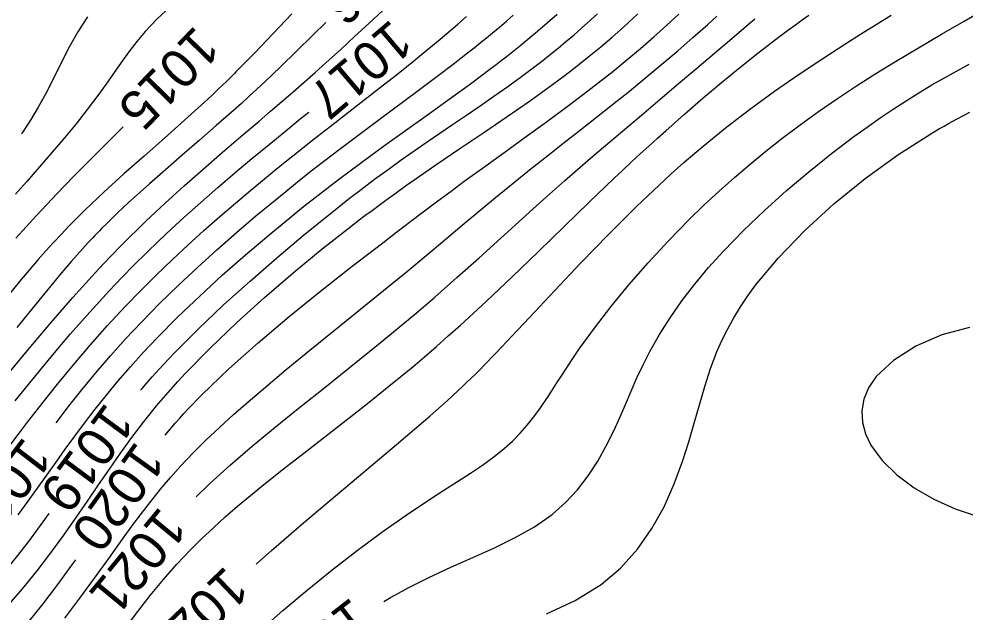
# Model space of a CAD drawing. Extents: x 1969999 to 1995709, y 501250 to 517050.
# Drawn here: x 1970273.97 to 1970308.46, y 503035.02 to 503056.66 of the extents above; entities that cross this region are included whole.
import ezdxf

# ---------------------------------------------------------------- set-up
doc = ezdxf.new("R2010")
doc.units = 0
doc.layers.add('DT_X_Contour_Major', color=7, linetype='Continuous')
doc.layers.add('DT_X_Contour_Minor', color=7, linetype='Continuous')

msp = doc.modelspace()

# ---------------------------------------------------------------- linework, layer by layer
at = {"layer": 'DT_X_Contour_Major'}
for points in [[(1970275.321, 503041.929), (1970275.779, 503042.524), (1970276.264, 503043.133), (1970276.773, 503043.747), (1970277.304, 503044.365), (1970277.857, 503044.983), (1970278.433, 503045.599), (1970279.093, 503046.272), (1970279.774, 503046.937), (1970280.472, 503047.592), (1970281.181, 503048.234), (1970281.895, 503048.861), (1970282.609, 503049.47), (1970283.115, 503049.893), (1970283.619, 503050.306), (1970284.123, 503050.712), (1970284.626, 503051.111), (1970285.131, 503051.505), (1970285.639, 503051.894), (1970286.37, 503052.446), (1970287.1, 503052.99), (1970288.524, 503054.044), (1970289.202, 503054.551), (1970289.847, 503055.043), (1970290.089, 503055.231), (1970290.326, 503055.416), (1970290.557, 503055.601), (1970290.785, 503055.784), (1970291.009, 503055.966), (1970291.231, 503056.149), (1970291.485, 503056.361), (1970291.738, 503056.575), (1970291.99, 503056.792)], [(1970278.405, 503043.121), (1970278.455, 503043.18), (1970278.83, 503043.606), (1970279.223, 503044.038), (1970279.637, 503044.475), (1970280.503, 503045.343), (1970281.429, 503046.222), (1970282.392, 503047.096), (1970283.368, 503047.947), (1970284.332, 503048.758), (1970285.26, 503049.514), (1970285.552, 503049.746), (1970285.838, 503049.97), (1970286.118, 503050.188), (1970286.394, 503050.4), (1970286.666, 503050.605), (1970286.934, 503050.806), (1970287.424, 503051.165), (1970287.904, 503051.511), (1970288.378, 503051.845), (1970288.846, 503052.17), (1970289.31, 503052.489), (1970289.773, 503052.804), (1970290.278, 503053.148), (1970290.783, 503053.492), (1970291.286, 503053.84), (1970291.786, 503054.193), (1970292.284, 503054.553), (1970292.778, 503054.923), (1970293.062, 503055.141), (1970293.344, 503055.365), (1970293.627, 503055.593), (1970293.91, 503055.828), (1970294.194, 503056.069), (1970294.481, 503056.318), (1970295.062, 503056.838)], [(1970279.304, 503041.477), (1970279.681, 503041.922), (1970279.831, 503042.091), (1970279.984, 503042.261), (1970280.141, 503042.431), (1970280.302, 503042.601), (1970280.465, 503042.771), (1970280.633, 503042.942), (1970281.618, 503043.891), (1970282.689, 503044.847), (1970283.815, 503045.797), (1970284.966, 503046.73), (1970286.114, 503047.632), (1970287.228, 503048.492), (1970287.747, 503048.889), (1970288.252, 503049.275), (1970288.748, 503049.651), (1970289.236, 503050.018), (1970289.719, 503050.378), (1970290.199, 503050.733), (1970290.947, 503051.278), (1970291.691, 503051.814), (1970292.426, 503052.344), (1970293.15, 503052.867), (1970293.859, 503053.388), (1970294.549, 503053.907), (1970295.088, 503054.323), (1970295.612, 503054.74), (1970296.124, 503055.158), (1970296.624, 503055.579), (1970297.113, 503056.003), (1970297.591, 503056.431), (1970298.022, 503056.829)], [(1970282.618, 503036.771), (1970283.18, 503037.271), (1970284.34, 503038.274), (1970285.508, 503039.265), (1970286.649, 503040.225), (1970287.731, 503041.135), (1970288.72, 503041.978), (1970288.944, 503042.172), (1970289.161, 503042.362), (1970289.371, 503042.548), (1970289.576, 503042.731), (1970289.776, 503042.912), (1970289.971, 503043.092), (1970290.136, 503043.247), (1970290.298, 503043.402), (1970290.459, 503043.558), (1970290.619, 503043.715), (1970290.778, 503043.874), (1970290.938, 503044.036), (1970291.068, 503044.168), (1970291.198, 503044.302), (1970291.329, 503044.438), (1970291.597, 503044.719), (1970291.733, 503044.863), (1970292.58, 503045.763), (1970293.493, 503046.737), (1970294.457, 503047.754), (1970295.459, 503048.788), (1970296.483, 503049.81), (1970297.515, 503050.79), (1970297.747, 503051.003), (1970297.979, 503051.212), (1970298.212, 503051.418), (1970298.444, 503051.621), (1970298.678, 503051.821), (1970298.911, 503052.018), (1970299.774, 503052.718), (1970300.643, 503053.385), (1970301.514, 503054.019), (1970302.379, 503054.622), (1970303.234, 503055.193), (1970304.073, 503055.733), (1970304.65, 503056.096), (1970305.215, 503056.448), (1970305.768, 503056.793)], [(1970285.157, 503056.529), (1970284.685, 503056.063), (1970284.088, 503055.475), (1970283.5, 503054.904), (1970283.214, 503054.63), (1970282.929, 503054.362), (1970282.645, 503054.097), (1970282.361, 503053.836), (1970282.076, 503053.577), (1970281.79, 503053.32), (1970281.164, 503052.766), (1970280.537, 503052.22), (1970279.917, 503051.683), (1970279.312, 503051.157), (1970278.728, 503050.644), (1970278.173, 503050.147), (1970277.964, 503049.956), (1970277.76, 503049.767), (1970277.56, 503049.578), (1970277.364, 503049.39), (1970277.172, 503049.2), (1970276.981, 503049.009), (1970276.9, 503048.926), (1970276.819, 503048.843), (1970276.739, 503048.759), (1970276.659, 503048.674), (1970276.578, 503048.588), (1970276.498, 503048.502), (1970276.295, 503048.28), (1970276.091, 503048.052), (1970275.883, 503047.815), (1970275.672, 503047.571), (1970275.457, 503047.317), (1970275.236, 503047.053), (1970274.579, 503046.256), (1970273.89, 503045.404)], [(1970276.467, 503056.727), (1970276.118, 503056.181), (1970275.805, 503055.62), (1970275.514, 503055.051), (1970275.229, 503054.48), (1970274.938, 503053.915), (1970274.672, 503053.436), (1970274.389, 503052.964), (1970274.09, 503052.498), (1970274.057, 503052.449)], [(1970280.432, 503039.229), (1970280.913, 503039.698), (1970281.68, 503040.394), (1970282.482, 503041.082), (1970283.307, 503041.764), (1970284.149, 503042.442), (1970284.995, 503043.118), (1970285.691, 503043.673), (1970286.384, 503044.23), (1970287.074, 503044.79), (1970287.761, 503045.356), (1970288.445, 503045.928), (1970289.125, 503046.51), (1970289.936, 503047.221), (1970290.74, 503047.94), (1970291.535, 503048.66), (1970292.321, 503049.374), (1970293.095, 503050.073), (1970293.855, 503050.751), (1970294.333, 503051.169), (1970294.805, 503051.577), (1970295.273, 503051.977), (1970296.2, 503052.762), (1970296.661, 503053.15), (1970297.342, 503053.726), (1970298.017, 503054.298), (1970298.681, 503054.862), (1970299.329, 503055.413), (1970299.957, 503055.947), (1970300.559, 503056.46), (1970300.79, 503056.657)], [(1970287.274, 503035.407), (1970287.508, 503035.548), (1970288.2, 503035.929), (1970288.908, 503036.287), (1970289.71, 503036.658), (1970290.513, 503037.012), (1970291.301, 503037.366), (1970292.057, 503037.735), (1970292.765, 503038.135), (1970293.407, 503038.582), (1970293.896, 503039.012), (1970294.331, 503039.483), (1970294.719, 503039.988), (1970295.066, 503040.522), (1970295.378, 503041.079), (1970295.663, 503041.653), (1970295.875, 503042.122), (1970296.081, 503042.597), (1970296.286, 503043.076), (1970296.497, 503043.559), (1970296.722, 503044.043), (1970296.966, 503044.527), (1970297.314, 503045.144), (1970297.704, 503045.758), (1970298.134, 503046.369), (1970298.603, 503046.979), (1970299.11, 503047.585), (1970299.653, 503048.189), (1970300.377, 503048.936), (1970301.144, 503049.672), (1970301.942, 503050.39), (1970302.76, 503051.083), (1970303.586, 503051.744), (1970304.408, 503052.367), (1970304.887, 503052.713), (1970305.362, 503053.045), (1970305.835, 503053.363), (1970306.306, 503053.669), (1970306.777, 503053.963), (1970307.249, 503054.247), (1970307.927, 503054.635), (1970308.607, 503055.006)], [(1970273.836, 503042.721), (1970274.473, 503043.516), (1970275.144, 503044.331), (1970275.839, 503045.152), (1970276.551, 503045.965), (1970277.271, 503046.753), (1970277.718, 503047.224), (1970278.166, 503047.681), (1970278.615, 503048.127), (1970279.066, 503048.562), (1970279.52, 503048.989), (1970279.978, 503049.409), (1970280.594, 503049.961), (1970281.215, 503050.504), (1970281.839, 503051.037), (1970282.463, 503051.561), (1970283.085, 503052.075), (1970283.702, 503052.58), (1970284.226, 503053.006), (1970284.532, 503053.254)], [(1970277.771, 503052.719), (1970277.7, 503052.647), (1970277.137, 503052.085), (1970276.556, 503051.504), (1970275.963, 503050.905), (1970275.365, 503050.29), (1970274.988, 503049.893), (1970274.612, 503049.489), (1970274.234, 503049.076), (1970273.855, 503048.654)], [(1970271.58, 503034.505), (1970272.371, 503035.291), (1970272.902, 503035.863), (1970273.403, 503036.44), (1970273.876, 503037.019), (1970274.325, 503037.598), (1970274.755, 503038.176), (1970275.075, 503038.622)], [(1970274.295, 503034.634), (1970274.856, 503035.327), (1970275.389, 503036.029), (1970275.901, 503036.736), (1970276.037, 503036.931)]]:
    msp.add_lwpolyline(points, dxfattribs=at)
at = {"layer": 'DT_X_Contour_Minor'}
for points in [[(1970283.917, 503056.842), (1970283.238, 503056.124), (1970282.559, 503055.413), (1970281.88, 503054.721), (1970281.821, 503054.662), (1970281.761, 503054.603), (1970281.701, 503054.543), (1970281.641, 503054.485), (1970281.582, 503054.426), (1970281.522, 503054.367), (1970281.392, 503054.241), (1970281.261, 503054.116), (1970281.131, 503053.991), (1970281, 503053.867), (1970280.868, 503053.743), (1970280.735, 503053.62), (1970280.009, 503052.96), (1970279.271, 503052.305), (1970278.529, 503051.653), (1970277.793, 503051), (1970277.069, 503050.342), (1970276.366, 503049.675), (1970276.074, 503049.386), (1970275.787, 503049.095), (1970275.503, 503048.799), (1970275.224, 503048.5), (1970274.947, 503048.195), (1970274.672, 503047.884), (1970273.991, 503047.078), (1970273.323, 503046.249)], [(1970273.536, 503035.219), (1970274.103, 503035.874), (1970274.634, 503036.529), (1970275.133, 503037.182), (1970275.606, 503037.83), (1970276.057, 503038.471), (1970276.466, 503039.067), (1970276.868, 503039.656), (1970277.267, 503040.237), (1970277.67, 503040.813), (1970278.083, 503041.384), (1970278.514, 503041.95), (1970278.748, 503042.246), (1970278.989, 503042.541), (1970279.239, 503042.836), (1970279.498, 503043.133), (1970279.766, 503043.433), (1970280.046, 503043.735), (1970280.934, 503044.644), (1970281.901, 503045.568), (1970282.921, 503046.491), (1970283.971, 503047.396), (1970285.027, 503048.267), (1970286.065, 503049.086), (1970286.325, 503049.286), (1970286.583, 503049.482), (1970286.839, 503049.674), (1970287.094, 503049.863), (1970287.348, 503050.05), (1970287.717, 503050.317), (1970287.832, 503050.4), (1970287.948, 503050.482), (1970288.064, 503050.565), (1970288.296, 503050.728), (1970289.163, 503051.329), (1970290.038, 503051.925), (1970290.91, 503052.516), (1970291.772, 503053.103), (1970292.611, 503053.686), (1970293.419, 503054.267), (1970293.877, 503054.608), (1970294.321, 503054.949), (1970294.755, 503055.294), (1970295.179, 503055.642), (1970295.596, 503055.995), (1970296.006, 503056.356), (1970296.531, 503056.836)], [(1970273.578, 503043.706), (1970274.338, 503044.631), (1970275.127, 503045.569), (1970275.933, 503046.497), (1970276.742, 503047.392), (1970277.053, 503047.725), (1970277.364, 503048.05), (1970277.674, 503048.369), (1970277.985, 503048.682), (1970278.297, 503048.989), (1970278.611, 503049.293), (1970279.297, 503049.938), (1970279.989, 503050.566), (1970280.682, 503051.18), (1970281.372, 503051.778), (1970282.053, 503052.362), (1970282.722, 503052.931), (1970283.142, 503053.289), (1970283.557, 503053.644), (1970283.966, 503053.996), (1970284.371, 503054.348), (1970284.773, 503054.703), (1970285.172, 503055.061), (1970285.689, 503055.533), (1970286.205, 503056.012), (1970286.722, 503056.495), (1970287.244, 503056.981)], [(1970279.468, 503057.091), (1970279.006, 503056.654), (1970278.574, 503056.197), (1970278.266, 503055.83), (1970277.974, 503055.452), (1970277.693, 503055.063), (1970277.416, 503054.668), (1970277.135, 503054.266), (1970276.845, 503053.861), (1970276.461, 503053.35), (1970276.053, 503052.835), (1970275.626, 503052.316), (1970275.182, 503051.792), (1970274.724, 503051.264), (1970274.255, 503050.729), (1970273.841, 503050.261)], [(1970273.939, 503038.563), (1970274.31, 503039.068), (1970274.651, 503039.542), (1970275.322, 503040.487), (1970275.658, 503040.96), (1970276.001, 503041.432), (1970276.353, 503041.906), (1970276.747, 503042.419), (1970277.159, 503042.934), (1970277.589, 503043.451), (1970278.039, 503043.971), (1970278.511, 503044.495), (1970279.008, 503045.022), (1970279.763, 503045.784), (1970280.558, 503046.548), (1970281.383, 503047.305), (1970282.226, 503048.049), (1970283.075, 503048.771), (1970283.917, 503049.465), (1970284.346, 503049.81), (1970284.771, 503050.146), (1970285.194, 503050.476), (1970285.617, 503050.799), (1970286.04, 503051.118), (1970286.465, 503051.434), (1970287.262, 503052.014), (1970288.064, 503052.589), (1970288.864, 503053.159), (1970289.655, 503053.727), (1970290.431, 503054.291), (1970291.186, 503054.855), (1970291.37, 503054.996), (1970291.552, 503055.137), (1970291.733, 503055.279), (1970291.913, 503055.421), (1970292.093, 503055.565), (1970292.271, 503055.71), (1970292.374, 503055.794), (1970292.58, 503055.964), (1970292.683, 503056.05), (1970292.785, 503056.137), (1970292.888, 503056.225), (1970293.583, 503056.831)], [(1970277.855, 503034.445), (1970278.306, 503035.045), (1970278.758, 503035.625), (1970278.996, 503035.92), (1970279.236, 503036.207), (1970279.48, 503036.489), (1970279.727, 503036.766), (1970279.979, 503037.038), (1970280.238, 503037.307), (1970280.638, 503037.705), (1970281.055, 503038.098), (1970281.489, 503038.489), (1970281.94, 503038.881), (1970282.409, 503039.274), (1970282.896, 503039.672), (1970283.61, 503040.24), (1970284.353, 503040.82), (1970285.117, 503041.412), (1970285.895, 503042.016), (1970286.678, 503042.63), (1970287.458, 503043.255), (1970287.892, 503043.61), (1970288.323, 503043.969), (1970288.754, 503044.334), (1970289.187, 503044.708), (1970289.621, 503045.091), (1970290.06, 503045.484), (1970290.996, 503046.348), (1970291.944, 503047.249), (1970292.895, 503048.166), (1970293.838, 503049.082), (1970294.761, 503049.977), (1970295.656, 503050.833), (1970295.981, 503051.14), (1970296.301, 503051.439), (1970296.618, 503051.732), (1970296.931, 503052.019), (1970297.242, 503052.301), (1970297.551, 503052.579), (1970298.235, 503053.185), (1970298.913, 503053.773), (1970299.585, 503054.342), (1970300.249, 503054.888), (1970300.904, 503055.41), (1970301.549, 503055.906), (1970301.793, 503056.088), (1970302.036, 503056.267), (1970302.279, 503056.444), (1970302.522, 503056.618), (1970302.768, 503056.792)], [(1970282.856, 503034.434), (1970283.588, 503035.078), (1970284.474, 503035.824), (1970285.382, 503036.556), (1970286.297, 503037.263), (1970287.203, 503037.935), (1970288.086, 503038.56), (1970288.932, 503039.13), (1970289.455, 503039.468), (1970289.954, 503039.784), (1970290.427, 503040.087), (1970290.87, 503040.383), (1970291.282, 503040.679), (1970291.661, 503040.984), (1970291.96, 503041.256), (1970292.236, 503041.541), (1970292.495, 503041.838), (1970292.741, 503042.147), (1970292.978, 503042.471), (1970293.21, 503042.808), (1970293.395, 503043.088), (1970293.582, 503043.379), (1970293.774, 503043.678), (1970293.974, 503043.987), (1970294.184, 503044.305), (1970294.406, 503044.632), (1970294.946, 503045.38), (1970295.55, 503046.159), (1970296.207, 503046.956), (1970296.907, 503047.758), (1970297.64, 503048.552), (1970298.393, 503049.325), (1970298.939, 503049.857), (1970299.492, 503050.373), (1970300.052, 503050.874), (1970300.619, 503051.36), (1970301.195, 503051.833), (1970301.78, 503052.293), (1970302.444, 503052.793), (1970303.12, 503053.279), (1970303.806, 503053.753), (1970304.501, 503054.214), (1970305.205, 503054.664), (1970305.916, 503055.102), (1970306.759, 503055.605), (1970307.599, 503056.095), (1970308.42, 503056.574), (1970309.212, 503057.042)], [(1970273.421, 503040.802), (1970273.985, 503041.554), (1970274.281, 503041.943), (1970274.811, 503042.626), (1970275.372, 503043.328), (1970275.96, 503044.042), (1970276.571, 503044.759), (1970277.203, 503045.472), (1970277.852, 503046.173), (1970278.41, 503046.75), (1970278.976, 503047.315), (1970279.549, 503047.866), (1970280.128, 503048.406), (1970280.71, 503048.934), (1970281.296, 503049.451), (1970281.859, 503049.937), (1970282.423, 503050.414), (1970282.988, 503050.884), (1970283.554, 503051.345), (1970284.12, 503051.8), (1970284.686, 503052.248), (1970285.312, 503052.738), (1970285.933, 503053.22), (1970286.547, 503053.694), (1970287.148, 503054.161), (1970287.732, 503054.62), (1970288.296, 503055.071), (1970288.645, 503055.355), (1970288.985, 503055.636), (1970289.318, 503055.915), (1970289.968, 503056.467), (1970290.288, 503056.74)], [(1970275.647, 503034.801), (1970276.194, 503035.529), (1970276.724, 503036.258), (1970277.24, 503036.977), (1970277.745, 503037.679), (1970278.089, 503038.151), (1970278.434, 503038.611), (1970278.78, 503039.06), (1970279.133, 503039.499), (1970279.495, 503039.928), (1970279.869, 503040.35), (1970280.317, 503040.825), (1970280.786, 503041.293), (1970281.277, 503041.758), (1970281.789, 503042.224), (1970282.324, 503042.693), (1970282.881, 503043.169), (1970283.711, 503043.863), (1970284.576, 503044.572), (1970285.463, 503045.293), (1970286.361, 503046.019), (1970287.257, 503046.746), (1970288.139, 503047.469), (1970288.816, 503048.031), (1970289.479, 503048.586), (1970290.131, 503049.134), (1970290.774, 503049.671), (1970291.409, 503050.199), (1970292.04, 503050.715), (1970292.646, 503051.201), (1970293.248, 503051.678), (1970293.846, 503052.147), (1970294.44, 503052.612), (1970295.027, 503053.072), (1970295.607, 503053.533), (1970296.22, 503054.026), (1970296.821, 503054.519), (1970297.41, 503055.01), (1970297.983, 503055.498), (1970298.539, 503055.981), (1970299.075, 503056.458), (1970299.411, 503056.762)], [(1970293.204, 503034.959), (1970294.25, 503035.439), (1970295.195, 503036.025), (1970295.902, 503036.628), (1970296.513, 503037.313), (1970297.037, 503038.064), (1970297.483, 503038.864), (1970297.859, 503039.696), (1970298.175, 503040.545), (1970298.391, 503041.227), (1970298.587, 503041.906), (1970298.776, 503042.581), (1970298.97, 503043.247), (1970299.183, 503043.904), (1970299.427, 503044.549), (1970299.607, 503044.956), (1970299.806, 503045.358), (1970300.026, 503045.757), (1970300.268, 503046.154), (1970300.534, 503046.551), (1970300.824, 503046.949), (1970301.653, 503047.946), (1970302.613, 503048.939), (1970303.677, 503049.908), (1970304.817, 503050.833), (1970306.004, 503051.693), (1970307.211, 503052.468), (1970307.37, 503052.564), (1970307.53, 503052.657), (1970307.69, 503052.749), (1970307.85, 503052.839), (1970308.01, 503052.928), (1970308.17, 503053.015), (1970308.399, 503053.137), (1970308.629, 503053.255)], [(1970308.625, 503045.401), (1970307.606, 503045.135), (1970306.658, 503044.722), (1970305.843, 503044.202), (1970305.222, 503043.617), (1970304.939, 503043.205), (1970304.765, 503042.786), (1970304.694, 503042.363), (1970304.718, 503041.94), (1970304.832, 503041.521), (1970305.028, 503041.111), (1970305.433, 503040.553), (1970305.967, 503040.03), (1970306.604, 503039.554), (1970307.321, 503039.136), (1970308.093, 503038.787), (1970308.896, 503038.518)]]:
    msp.add_lwpolyline(points, dxfattribs=at)

# ---------------------------------------------------------------- texts
at = {"layer": 'DT_X_Contour_Major'}
for s, rotation, p in [('1016', 222.1054, (1970288.017, 503060.16)), ('1017', 220.4395, (1970287.541, 503056.681)), ('1015', 225.6781, (1970280.402, 503056.458)), ('1019', 233.4916, (1970277.145, 503042.711)), ('1018', 232.5677, (1970274.152, 503041.463)), ('1020', 234.2903, (1970278.246, 503041.302)), ('1021', 230.4834, (1970279.113, 503038.917)), ('1022', 223.7404, (1970281.501, 503036.742)), ('1023', 217.7449, (1970286.096, 503035.597))]:
    msp.add_text(s, height=1.4, rotation=rotation, dxfattribs=at).set_placement(p)

doc.saveas('drawing.dxf')
